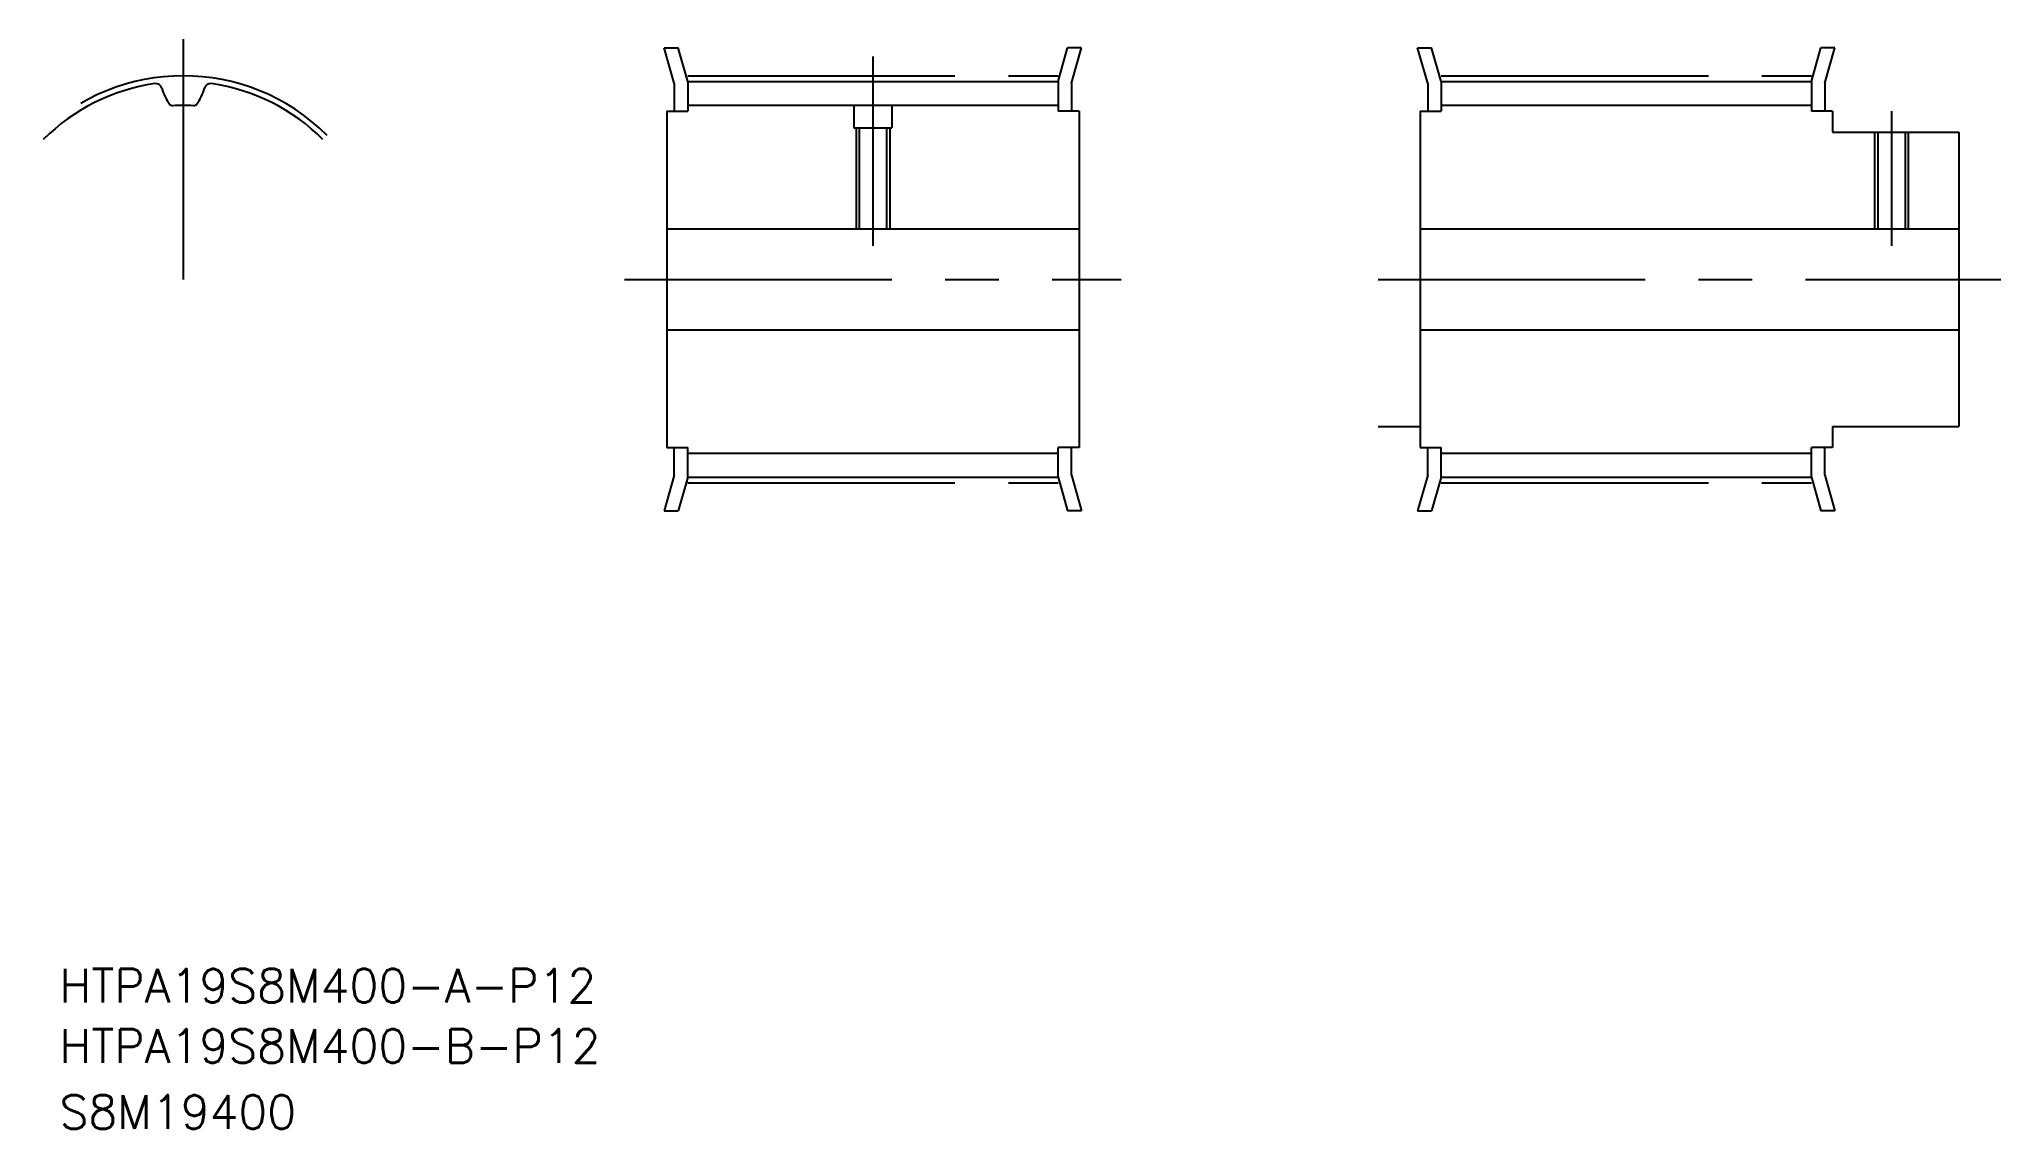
# Model space of a CAD drawing. Extents: x 8 to 241, y 10 to 139.
import ezdxf

# ---------------------------------------------------------------- set-up
doc = ezdxf.new("R2010")
doc.units = 0
doc.linetypes.add('CENTER', pattern=[50.8, 31.75, -6.35, 6.35, -6.35])
doc.linetypes.add('DASHED', pattern=[19.05, 12.7, -6.35])
doc.layers.get('0').update_dxf_attribs({"linetype": 'CONTINUOUS'})
doc.layers.add('CENTER', color=1, linetype='CENTER')
doc.styles.get("Standard").update_dxf_attribs({"font": 'txt.shx'})

msp = doc.modelspace()

# ---------------------------------------------------------------- linework, layer by layer
at = {"color": 7, "linetype": 'CONTINUOUS'}
for p, q in [((83.05, 134.24), (81.86, 138.44)), ((81.86, 138.44), (83.51, 138.44)), ((84.65, 134.45), (83.51, 138.44)), ((128.65, 134.45), (129.78, 138.44)), ((131.43, 138.44), (129.78, 138.44)), ((130.25, 134.24), (131.43, 138.44)), ((172.57, 134.24), (171.38, 138.44)), ((171.38, 138.44), (173.04, 138.44)), ((174.17, 134.45), (173.04, 138.44)), ((218.17, 134.45), (219.3, 138.44)), ((220.95, 138.44), (219.3, 138.44)), ((219.77, 134.24), (220.95, 138.44)), ((83.05, 134.24), (83.05, 130.94)), ((84.65, 134.45), (128.65, 134.45)), ((84.65, 134.45), (84.65, 130.94)), ((128.65, 134.45), (128.65, 130.94)), ((130.25, 134.24), (130.25, 130.94)), ((172.57, 134.24), (172.57, 130.94)), ((174.17, 134.45), (218.17, 134.45)), ((174.17, 134.45), (174.17, 130.94)), ((218.17, 134.45), (218.17, 130.94)), ((219.77, 134.24), (219.77, 130.94)), ((82.15, 130.94), (82.15, 90.94)), ((82.15, 130.94), (84.65, 130.94)), ((84.65, 131.62), (128.65, 131.62)), ((131.15, 130.94), (128.65, 130.94)), ((131.15, 130.94), (131.15, 90.94)), ((171.67, 130.94), (171.67, 90.94)), ((171.67, 130.94), (174.17, 130.94)), ((174.17, 131.62), (218.17, 131.62)), ((220.67, 130.94), (218.17, 130.94)), ((220.67, 130.94), (220.67, 128.44)), ((220.67, 128.44), (235.67, 128.44)), ((235.67, 128.44), (235.67, 93.44)), ((235.67, 119.94), (235.67, 119.94)), ((82.15, 116.94), (131.15, 116.94)), ((171.67, 116.94), (235.67, 116.94)), ((235.67, 110.94), (235.67, 110.94)), ((82.15, 104.94), (131.15, 104.94)), ((171.67, 104.94), (235.67, 104.94)), ((220.67, 93.44), (220.67, 90.94)), ((220.67, 93.44), (235.67, 93.44)), ((82.15, 90.94), (84.65, 90.94)), ((83.05, 87.65), (83.05, 90.94)), ((84.65, 87.44), (84.65, 90.94)), ((128.65, 87.44), (128.65, 90.94)), ((131.15, 90.94), (128.65, 90.94)), ((130.25, 87.65), (130.25, 90.94)), ((171.67, 90.94), (174.17, 90.94)), ((172.57, 87.65), (172.57, 90.94)), ((174.17, 87.44), (174.17, 90.94)), ((220.67, 90.94), (218.17, 90.94)), ((218.17, 87.44), (218.17, 90.94)), ((219.77, 87.65), (219.77, 90.94)), ((84.65, 90.27), (128.65, 90.27)), ((174.17, 90.27), (218.17, 90.27)), ((83.05, 87.65), (81.86, 83.44)), ((84.65, 87.44), (83.51, 83.44)), ((84.65, 87.44), (128.65, 87.44)), ((128.65, 87.44), (129.78, 83.44)), ((130.25, 87.65), (131.43, 83.44)), ((172.57, 87.65), (171.38, 83.44)), ((174.17, 87.44), (173.04, 83.44)), ((174.17, 87.44), (218.17, 87.44)), ((218.17, 87.44), (219.3, 83.44)), ((219.77, 87.65), (220.95, 83.44)), ((81.86, 83.44), (83.51, 83.44)), ((131.43, 83.44), (129.78, 83.44)), ((171.38, 83.44), (173.04, 83.44)), ((220.95, 83.44), (219.3, 83.44))]:
    msp.add_line(p, q, dxfattribs=at)
at = {"color": 3, "linetype": 'DASHED'}
for p, q in [((104.4, 131.62), (104.4, 128.94)), ((108.9, 131.62), (108.9, 128.94)), ((104.4, 128.94), (108.9, 128.94)), ((104.65, 128.94), (104.65, 116.94)), ((105.03, 128.94), (105.03, 116.94)), ((108.27, 128.94), (108.27, 116.94)), ((108.65, 128.94), (108.65, 116.94)), ((225.67, 128.44), (225.67, 116.94)), ((226.05, 128.44), (226.05, 116.94)), ((229.29, 128.44), (229.29, 116.94)), ((229.67, 128.44), (229.67, 116.94))]:
    msp.add_line(p, q, dxfattribs=at)
at = {"color": 7, "linetype": 'CONTINUOUS'}
for centre, radius, start, end in [((24.69, 110.94), 23.5, 98.2205, 135), ((21.44, 133.46), 0.75, 14.6454, 98.2205), ((27.29, 134.99), 5.3, 194.6454, 217.9561), ((22.09, 134.99), 5.3, 322.0439, 345.3546), ((27.95, 133.46), 0.75, 81.7795, 165.3546), ((24.69, 110.94), 23.5, 45, 81.7795), ((23.43, 131.98), 0.4, 217.9561, 273.4374), ((24.69, 110.94), 20.67, 90, 93.4374), ((24.69, 110.94), 20.67, 86.5626, 90), ((25.96, 131.98), 0.4, 266.5626, 322.0439)]:
    msp.add_arc(centre, radius, start, end, dxfattribs=at)
at = {"layer": 'CENTER', "color": 1, "linetype": 'CENTER'}
for p, q in [((24.69, 139.47), (24.69, 110.94)), ((106.65, 137.41), (106.65, 114.94)), ((84.65, 135.13), (128.65, 135.13)), ((174.17, 135.13), (218.17, 135.13)), ((227.67, 130.94), (227.67, 114.94)), ((77.15, 110.94), (136.15, 110.94)), ((166.67, 110.94), (240.67, 110.94)), ((166.67, 93.44), (171.67, 93.44)), ((84.65, 86.75), (128.65, 86.75)), ((174.17, 86.75), (218.17, 86.75))]:
    msp.add_line(p, q, dxfattribs=at)
msp.add_arc((24.69, 110.94), 24.19, 45, 135, dxfattribs=at)

# ---------------------------------------------------------------- texts
at = {"color": 7, "linetype": 'CONTINUOUS'}
for s, p in [('HTPA19S8M400-A-P12', (10, 25)), ('HTPA19S8M400-B-P12', (10, 17.84)), ('S8M19400', (10, 10))]:
    msp.add_text(s, height=4, dxfattribs=at).set_placement(p)

doc.saveas('drawing.dxf')
